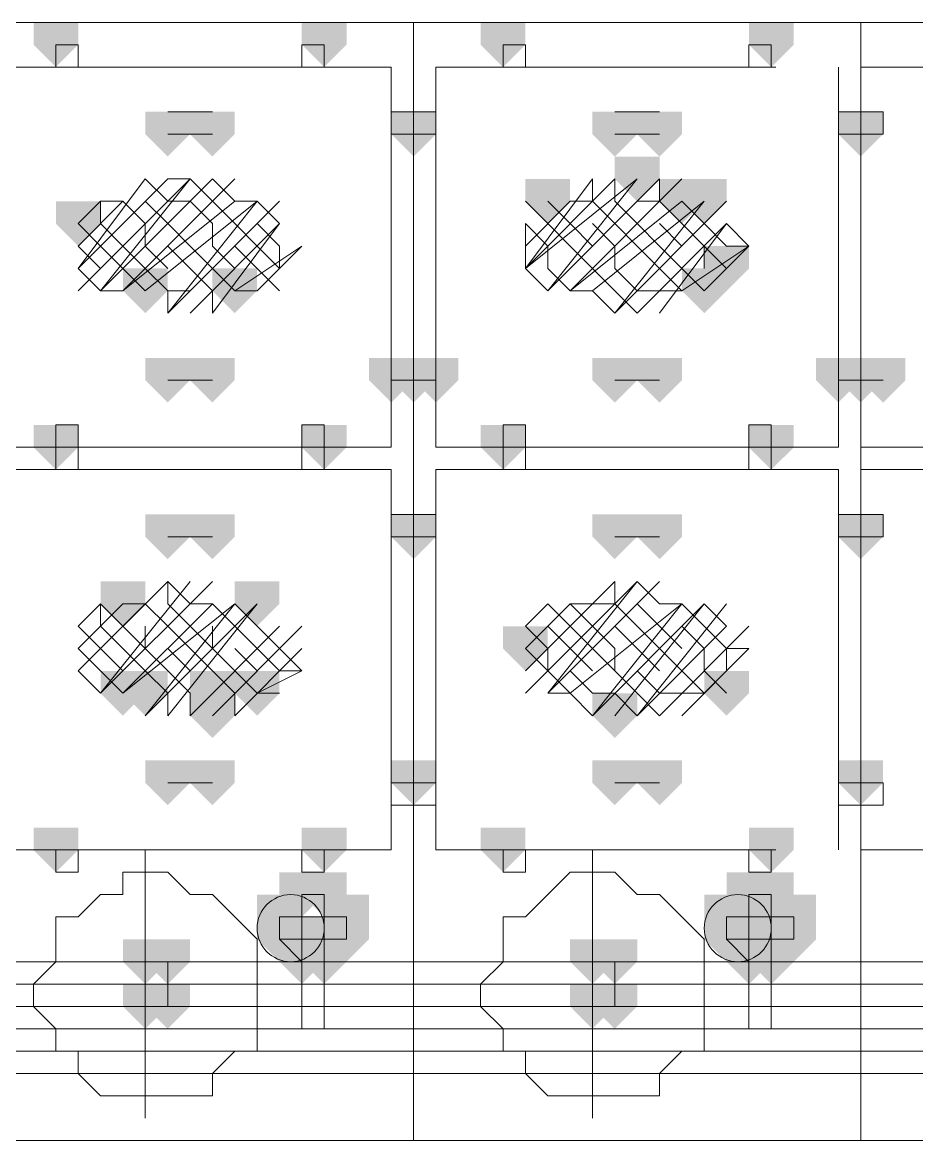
# Model space of a CAD drawing. Header units: millimetres. Extents: x 2315 to 4619, y 1334 to 1897.
# Drawn here: x 3946.064 to 3948.507, y 1516.958 to 1520.012 of the extents above; entities that cross this region are included whole.
import ezdxf

# ---------------------------------------------------------------- set-up
doc = ezdxf.new("R2010")
doc.units = ezdxf.units.MM
doc.linetypes.add('PDF_IMPORT', pattern=[1, 0.8, -0.2])
for name, color, linetype in [('PDF_3中心线层', 1, 'Continuous'), ('PDF_4虚线层', 2, 'Continuous'), ('PDF_5剖面线层', 2, 'Continuous'), ('PDF_剖面线层', 4, 'Continuous'), ('PDF_细实线层', 7, 'Continuous')]:
    doc.layers.add(name, color=color, linetype=linetype)

msp = doc.modelspace()

# ---------------------------------------------------------------- hatches: boundary and pattern name
at = {"layer": 'PDF_3中心线层', "transparency": 33554559}
for points in [[(3946.1555, 1520.0125), (3946.0944, 1520.0125), (3946.0944, 1519.9514), (3946.1555, 1519.8903), (3946.2166, 1519.9514), (3946.2166, 1520.0125)], [(3946.1555, 1520.0125), (3946.0944, 1520.0125), (3946.0944, 1519.9514), (3946.1555, 1519.8903), (3946.2166, 1519.9514), (3946.2166, 1520.0125)], [(3946.8885, 1520.0125), (3946.8274, 1520.0125), (3946.8274, 1519.9514), (3946.8885, 1519.8903), (3946.9496, 1519.9514), (3946.9496, 1520.0125)], [(3946.8885, 1520.0125), (3946.8274, 1520.0125), (3946.8274, 1519.9514), (3946.8885, 1519.8903), (3946.9496, 1519.9514), (3946.9496, 1520.0125)], [(3947.3771, 1520.0125), (3947.316, 1520.0125), (3947.316, 1519.9514), (3947.3771, 1519.8903), (3947.4382, 1519.9514), (3947.4382, 1520.0125)], [(3947.3771, 1520.0125), (3947.316, 1520.0125), (3947.316, 1519.9514), (3947.3771, 1519.8903), (3947.4382, 1519.9514), (3947.4382, 1520.0125)], [(3948.1101, 1520.0125), (3948.049, 1520.0125), (3948.049, 1519.9514), (3948.1101, 1519.8903), (3948.1712, 1519.9514), (3948.1712, 1520.0125)], [(3948.1101, 1520.0125), (3948.049, 1520.0125), (3948.049, 1519.9514), (3948.1101, 1519.8903), (3948.1712, 1519.9514), (3948.1712, 1520.0125)], [(3947.1328, 1519.7682), (3947.0717, 1519.7682), (3947.0717, 1519.7071), (3947.1328, 1519.646), (3947.1939, 1519.7071), (3947.1939, 1519.7682)], [(3947.1328, 1519.7682), (3947.0717, 1519.7682), (3947.0717, 1519.7071), (3947.1328, 1519.646), (3947.1939, 1519.7071), (3947.1939, 1519.7682)], [(3948.3544, 1519.7682), (3948.2933, 1519.7682), (3948.2933, 1519.7071), (3948.3544, 1519.646), (3948.4155, 1519.7071), (3948.4155, 1519.7682)], [(3948.3544, 1519.7682), (3948.2933, 1519.7682), (3948.2933, 1519.7071), (3948.3544, 1519.646), (3948.4155, 1519.7071), (3948.4155, 1519.7682)], [(3947.1328, 1519.0963), (3947.0717, 1519.0963), (3947.0717, 1519.0352), (3947.1328, 1518.9741), (3947.1939, 1519.0352), (3947.1939, 1519.0963)], [(3947.1328, 1519.0963), (3947.0717, 1519.0963), (3947.0717, 1519.0352), (3947.1328, 1518.9741), (3947.1939, 1519.0352), (3947.1939, 1519.0963)], [(3947.1328, 1519.0963), (3947.0717, 1519.0963), (3947.0717, 1519.0352), (3947.1328, 1518.9741), (3947.1939, 1519.0352), (3947.1939, 1519.0963)], [(3947.1328, 1519.0963), (3947.0717, 1519.0963), (3947.0717, 1519.0352), (3947.1328, 1518.9741), (3947.1939, 1519.0352), (3947.1939, 1519.0963)], [(3948.3544, 1519.0963), (3948.2933, 1519.0963), (3948.2933, 1519.0352), (3948.3544, 1518.9741), (3948.4155, 1519.0352), (3948.4155, 1519.0963)], [(3948.3544, 1519.0963), (3948.2933, 1519.0963), (3948.2933, 1519.0352), (3948.3544, 1518.9741), (3948.4155, 1519.0352), (3948.4155, 1519.0963)], [(3948.3544, 1519.0963), (3948.2933, 1519.0963), (3948.2933, 1519.0352), (3948.3544, 1518.9741), (3948.4155, 1519.0352), (3948.4155, 1519.0963)], [(3948.3544, 1519.0963), (3948.2933, 1519.0963), (3948.2933, 1519.0352), (3948.3544, 1518.9741), (3948.4155, 1519.0352), (3948.4155, 1519.0963)], [(3946.1555, 1518.913), (3946.0944, 1518.913), (3946.0944, 1518.8519), (3946.1555, 1518.7909), (3946.2166, 1518.8519), (3946.2166, 1518.913)], [(3946.1555, 1518.913), (3946.0944, 1518.913), (3946.0944, 1518.8519), (3946.1555, 1518.7909), (3946.2166, 1518.8519), (3946.2166, 1518.913)], [(3946.8885, 1518.913), (3946.8274, 1518.913), (3946.8274, 1518.8519), (3946.8885, 1518.7909), (3946.9496, 1518.8519), (3946.9496, 1518.913)], [(3946.8885, 1518.913), (3946.8274, 1518.913), (3946.8274, 1518.8519), (3946.8885, 1518.7909), (3946.9496, 1518.8519), (3946.9496, 1518.913)], [(3947.3771, 1518.913), (3947.316, 1518.913), (3947.316, 1518.8519), (3947.3771, 1518.7909), (3947.4382, 1518.8519), (3947.4382, 1518.913)], [(3947.3771, 1518.913), (3947.316, 1518.913), (3947.316, 1518.8519), (3947.3771, 1518.7909), (3947.4382, 1518.8519), (3947.4382, 1518.913)], [(3948.1101, 1518.913), (3948.049, 1518.913), (3948.049, 1518.8519), (3948.1101, 1518.7909), (3948.1712, 1518.8519), (3948.1712, 1518.913)], [(3948.1101, 1518.913), (3948.049, 1518.913), (3948.049, 1518.8519), (3948.1101, 1518.7909), (3948.1712, 1518.8519), (3948.1712, 1518.913)], [(3947.1328, 1518.6687), (3947.0717, 1518.6687), (3947.0717, 1518.6076), (3947.1328, 1518.5465), (3947.1939, 1518.6076), (3947.1939, 1518.6687)], [(3947.1328, 1518.6687), (3947.0717, 1518.6687), (3947.0717, 1518.6076), (3947.1328, 1518.5465), (3947.1939, 1518.6076), (3947.1939, 1518.6687)], [(3947.1328, 1518.6687), (3947.0717, 1518.6687), (3947.0717, 1518.6076), (3947.1328, 1518.5465), (3947.1939, 1518.6076), (3947.1939, 1518.6687)], [(3947.1328, 1518.6687), (3947.0717, 1518.6687), (3947.0717, 1518.6076), (3947.1328, 1518.5465), (3947.1939, 1518.6076), (3947.1939, 1518.6687)], [(3948.3544, 1518.6687), (3948.2933, 1518.6687), (3948.2933, 1518.6076), (3948.3544, 1518.5465), (3948.4155, 1518.6076), (3948.4155, 1518.6687)], [(3948.3544, 1518.6687), (3948.2933, 1518.6687), (3948.2933, 1518.6076), (3948.3544, 1518.5465), (3948.4155, 1518.6076), (3948.4155, 1518.6687)], [(3948.3544, 1518.6687), (3948.2933, 1518.6687), (3948.2933, 1518.6076), (3948.3544, 1518.5465), (3948.4155, 1518.6076), (3948.4155, 1518.6687)], [(3948.3544, 1518.6687), (3948.2933, 1518.6687), (3948.2933, 1518.6076), (3948.3544, 1518.5465), (3948.4155, 1518.6076), (3948.4155, 1518.6687)], [(3947.1328, 1517.9968), (3947.0717, 1517.9968), (3947.0717, 1517.9357), (3947.1328, 1517.8746), (3947.1939, 1517.9357), (3947.1939, 1517.9968)], [(3947.1328, 1517.9968), (3947.0717, 1517.9968), (3947.0717, 1517.9357), (3947.1328, 1517.8746), (3947.1939, 1517.9357), (3947.1939, 1517.9968)], [(3948.3544, 1517.9968), (3948.2933, 1517.9968), (3948.2933, 1517.9357), (3948.3544, 1517.8746), (3948.4155, 1517.9357), (3948.4155, 1517.9968)], [(3948.3544, 1517.9968), (3948.2933, 1517.9968), (3948.2933, 1517.9357), (3948.3544, 1517.8746), (3948.4155, 1517.9357), (3948.4155, 1517.9968)], [(3946.1555, 1517.8136), (3946.0944, 1517.8136), (3946.0944, 1517.7525), (3946.1555, 1517.6914), (3946.2166, 1517.7525), (3946.2166, 1517.8136)], [(3946.1555, 1517.8136), (3946.0944, 1517.8136), (3946.0944, 1517.7525), (3946.1555, 1517.6914), (3946.2166, 1517.7525), (3946.2166, 1517.8136)], [(3946.8885, 1517.8136), (3946.8274, 1517.8136), (3946.8274, 1517.7525), (3946.8885, 1517.6914), (3946.9496, 1517.7525), (3946.9496, 1517.8136)], [(3946.8885, 1517.8136), (3946.8274, 1517.8136), (3946.8274, 1517.7525), (3946.8885, 1517.6914), (3946.9496, 1517.7525), (3946.9496, 1517.8136)], [(3947.3771, 1517.8136), (3947.316, 1517.8136), (3947.316, 1517.7525), (3947.3771, 1517.6914), (3947.4382, 1517.7525), (3947.4382, 1517.8136)], [(3947.3771, 1517.8136), (3947.316, 1517.8136), (3947.316, 1517.7525), (3947.3771, 1517.6914), (3947.4382, 1517.7525), (3947.4382, 1517.8136)], [(3948.1101, 1517.8136), (3948.049, 1517.8136), (3948.049, 1517.7525), (3948.1101, 1517.6914), (3948.1712, 1517.7525), (3948.1712, 1517.8136)], [(3948.1101, 1517.8136), (3948.049, 1517.8136), (3948.049, 1517.7525), (3948.1101, 1517.6914), (3948.1712, 1517.7525), (3948.1712, 1517.8136)]]:
    msp.add_hatch(color=256, dxfattribs=at).paths.add_polyline_path(points)
at = {"layer": 'PDF_4虚线层', "transparency": 33554559}
for points in [[(3946.8274, 1517.5692), (3946.7663, 1517.5692), (3946.7663, 1517.5082), (3946.8274, 1517.4471), (3946.8885, 1517.5082), (3946.8885, 1517.5692)], [(3948.049, 1517.5692), (3947.9879, 1517.5692), (3947.9879, 1517.5082), (3948.049, 1517.4471), (3948.1101, 1517.5082), (3948.1101, 1517.5692)]]:
    msp.add_hatch(color=256, dxfattribs=at).paths.add_polyline_path(points)
at = {"layer": 'PDF_5剖面线层', "transparency": 33554559}
for points in [[(3947.7436, 1519.646), (3947.6825, 1519.646), (3947.6825, 1519.5849), (3947.7436, 1519.5238), (3947.8047, 1519.5849), (3947.8047, 1519.646)], [(3947.4993, 1519.5849), (3947.4382, 1519.5849), (3947.4382, 1519.5238), (3947.4993, 1519.4628), (3947.5604, 1519.5238), (3947.5604, 1519.5849)], [(3947.8658, 1519.5849), (3947.8047, 1519.5849), (3947.8047, 1519.5238), (3947.8658, 1519.4628), (3947.9268, 1519.5238), (3947.9268, 1519.5849)], [(3947.9268, 1519.5849), (3947.8658, 1519.5849), (3947.8658, 1519.5238), (3947.9268, 1519.4628), (3947.9879, 1519.5238), (3947.9879, 1519.5849)], [(3946.2166, 1519.5238), (3946.1555, 1519.5238), (3946.1555, 1519.4628), (3946.2166, 1519.4017), (3946.2777, 1519.4628), (3946.2777, 1519.5238)], [(3947.9879, 1519.4017), (3947.9268, 1519.4017), (3947.9268, 1519.3406), (3947.9879, 1519.2795), (3948.049, 1519.3406), (3948.049, 1519.4017)], [(3946.3998, 1519.3406), (3946.3387, 1519.3406), (3946.3387, 1519.2795), (3946.3998, 1519.2184), (3946.4609, 1519.2795), (3946.4609, 1519.3406)], [(3946.6441, 1519.3406), (3946.5831, 1519.3406), (3946.5831, 1519.2795), (3946.6441, 1519.2184), (3946.7052, 1519.2795), (3946.7052, 1519.3406)], [(3947.9268, 1519.3406), (3947.8658, 1519.3406), (3947.8658, 1519.2795), (3947.9268, 1519.2184), (3947.9879, 1519.2795), (3947.9879, 1519.3406)], [(3946.3387, 1518.4855), (3946.2777, 1518.4855), (3946.2777, 1518.4244), (3946.3387, 1518.3633), (3946.3998, 1518.4244), (3946.3998, 1518.4855)], [(3946.7052, 1518.4855), (3946.6441, 1518.4855), (3946.6441, 1518.4244), (3946.7052, 1518.3633), (3946.7663, 1518.4244), (3946.7663, 1518.4855)], [(3947.4382, 1518.3633), (3947.3771, 1518.3633), (3947.3771, 1518.3022), (3947.4382, 1518.2411), (3947.4993, 1518.3022), (3947.4993, 1518.3633)], [(3946.3387, 1518.2411), (3946.2777, 1518.2411), (3946.2777, 1518.1801), (3946.3387, 1518.119), (3946.3998, 1518.1801), (3946.3998, 1518.2411)], [(3946.3998, 1518.2411), (3946.3387, 1518.2411), (3946.3387, 1518.1801), (3946.3998, 1518.119), (3946.4609, 1518.1801), (3946.4609, 1518.2411)], [(3946.5831, 1518.2411), (3946.522, 1518.2411), (3946.522, 1518.1801), (3946.5831, 1518.119), (3946.6441, 1518.1801), (3946.6441, 1518.2411)], [(3946.7052, 1518.2411), (3946.6441, 1518.2411), (3946.6441, 1518.1801), (3946.7052, 1518.119), (3946.7663, 1518.1801), (3946.7663, 1518.2411)], [(3947.9879, 1518.2411), (3947.9268, 1518.2411), (3947.9268, 1518.1801), (3947.9879, 1518.119), (3948.049, 1518.1801), (3948.049, 1518.2411)], [(3946.5831, 1518.1801), (3946.522, 1518.1801), (3946.522, 1518.119), (3946.5831, 1518.0579), (3946.6441, 1518.119), (3946.6441, 1518.1801)], [(3947.6825, 1518.1801), (3947.6214, 1518.1801), (3947.6214, 1518.119), (3947.6825, 1518.0579), (3947.7436, 1518.119), (3947.7436, 1518.1801)]]:
    msp.add_hatch(color=256, dxfattribs=at).paths.add_polyline_path(points)
at = {"layer": 'PDF_细实线层', "transparency": 33554559}
for points in [[(3946.1555, 1520.0125), (3946.0944, 1520.0125), (3946.0944, 1519.9514), (3946.1555, 1519.8903), (3946.2166, 1519.9514), (3946.2166, 1520.0125)], [(3946.8885, 1520.0125), (3946.8274, 1520.0125), (3946.8274, 1519.9514), (3946.8885, 1519.8903), (3946.9496, 1519.9514), (3946.9496, 1520.0125)], [(3947.3771, 1520.0125), (3947.316, 1520.0125), (3947.316, 1519.9514), (3947.3771, 1519.8903), (3947.4382, 1519.9514), (3947.4382, 1520.0125)], [(3948.1101, 1520.0125), (3948.049, 1520.0125), (3948.049, 1519.9514), (3948.1101, 1519.8903), (3948.1712, 1519.9514), (3948.1712, 1520.0125)], [(3946.4609, 1519.7682), (3946.3998, 1519.7682), (3946.3998, 1519.7071), (3946.4609, 1519.646), (3946.522, 1519.7071), (3946.522, 1519.7682)], [(3946.5831, 1519.7682), (3946.522, 1519.7682), (3946.522, 1519.7071), (3946.5831, 1519.646), (3946.6441, 1519.7071), (3946.6441, 1519.7682)], [(3947.1328, 1519.7682), (3947.0717, 1519.7682), (3947.0717, 1519.7071), (3947.1328, 1519.646), (3947.1939, 1519.7071), (3947.1939, 1519.7682)], [(3947.6825, 1519.7682), (3947.6214, 1519.7682), (3947.6214, 1519.7071), (3947.6825, 1519.646), (3947.7436, 1519.7071), (3947.7436, 1519.7682)], [(3947.8047, 1519.7682), (3947.7436, 1519.7682), (3947.7436, 1519.7071), (3947.8047, 1519.646), (3947.8658, 1519.7071), (3947.8658, 1519.7682)], [(3948.3544, 1519.7682), (3948.2933, 1519.7682), (3948.2933, 1519.7071), (3948.3544, 1519.646), (3948.4155, 1519.7071), (3948.4155, 1519.7682)], [(3946.4609, 1519.0963), (3946.3998, 1519.0963), (3946.3998, 1519.0352), (3946.4609, 1518.9741), (3946.522, 1519.0352), (3946.522, 1519.0963)], [(3946.5831, 1519.0963), (3946.522, 1519.0963), (3946.522, 1519.0352), (3946.5831, 1518.9741), (3946.6441, 1519.0352), (3946.6441, 1519.0963)], [(3947.0717, 1519.0963), (3947.0106, 1519.0963), (3947.0106, 1519.0352), (3947.0717, 1518.9741), (3947.1328, 1519.0352), (3947.1328, 1519.0963)], [(3947.0717, 1519.0963), (3947.0106, 1519.0963), (3947.0106, 1519.0352), (3947.0717, 1518.9741), (3947.1328, 1519.0352), (3947.1328, 1519.0963)], [(3947.1328, 1519.0963), (3947.0717, 1519.0963), (3947.0717, 1519.0352), (3947.1328, 1518.9741), (3947.1939, 1519.0352), (3947.1939, 1519.0963)], [(3947.1939, 1519.0963), (3947.1328, 1519.0963), (3947.1328, 1519.0352), (3947.1939, 1518.9741), (3947.255, 1519.0352), (3947.255, 1519.0963)], [(3947.1939, 1519.0963), (3947.1328, 1519.0963), (3947.1328, 1519.0352), (3947.1939, 1518.9741), (3947.255, 1519.0352), (3947.255, 1519.0963)], [(3947.6825, 1519.0963), (3947.6214, 1519.0963), (3947.6214, 1519.0352), (3947.6825, 1518.9741), (3947.7436, 1519.0352), (3947.7436, 1519.0963)], [(3947.8047, 1519.0963), (3947.7436, 1519.0963), (3947.7436, 1519.0352), (3947.8047, 1518.9741), (3947.8658, 1519.0352), (3947.8658, 1519.0963)], [(3948.2933, 1519.0963), (3948.2323, 1519.0963), (3948.2323, 1519.0352), (3948.2933, 1518.9741), (3948.3544, 1519.0352), (3948.3544, 1519.0963)], [(3948.2933, 1519.0963), (3948.2323, 1519.0963), (3948.2323, 1519.0352), (3948.2933, 1518.9741), (3948.3544, 1519.0352), (3948.3544, 1519.0963)], [(3948.3544, 1519.0963), (3948.2933, 1519.0963), (3948.2933, 1519.0352), (3948.3544, 1518.9741), (3948.4155, 1519.0352), (3948.4155, 1519.0963)], [(3948.4155, 1519.0963), (3948.3544, 1519.0963), (3948.3544, 1519.0352), (3948.4155, 1518.9741), (3948.4766, 1519.0352), (3948.4766, 1519.0963)], [(3948.4155, 1519.0963), (3948.3544, 1519.0963), (3948.3544, 1519.0352), (3948.4155, 1518.9741), (3948.4766, 1519.0352), (3948.4766, 1519.0963)], [(3946.1555, 1518.913), (3946.0944, 1518.913), (3946.0944, 1518.8519), (3946.1555, 1518.7909), (3946.2166, 1518.8519), (3946.2166, 1518.913)], [(3946.8885, 1518.913), (3946.8274, 1518.913), (3946.8274, 1518.8519), (3946.8885, 1518.7909), (3946.9496, 1518.8519), (3946.9496, 1518.913)], [(3947.3771, 1518.913), (3947.316, 1518.913), (3947.316, 1518.8519), (3947.3771, 1518.7909), (3947.4382, 1518.8519), (3947.4382, 1518.913)], [(3948.1101, 1518.913), (3948.049, 1518.913), (3948.049, 1518.8519), (3948.1101, 1518.7909), (3948.1712, 1518.8519), (3948.1712, 1518.913)], [(3946.4609, 1518.6687), (3946.3998, 1518.6687), (3946.3998, 1518.6076), (3946.4609, 1518.5465), (3946.522, 1518.6076), (3946.522, 1518.6687)], [(3946.5831, 1518.6687), (3946.522, 1518.6687), (3946.522, 1518.6076), (3946.5831, 1518.5465), (3946.6441, 1518.6076), (3946.6441, 1518.6687)], [(3947.1328, 1518.6687), (3947.0717, 1518.6687), (3947.0717, 1518.6076), (3947.1328, 1518.5465), (3947.1939, 1518.6076), (3947.1939, 1518.6687)], [(3947.6825, 1518.6687), (3947.6214, 1518.6687), (3947.6214, 1518.6076), (3947.6825, 1518.5465), (3947.7436, 1518.6076), (3947.7436, 1518.6687)], [(3947.8047, 1518.6687), (3947.7436, 1518.6687), (3947.7436, 1518.6076), (3947.8047, 1518.5465), (3947.8658, 1518.6076), (3947.8658, 1518.6687)], [(3948.3544, 1518.6687), (3948.2933, 1518.6687), (3948.2933, 1518.6076), (3948.3544, 1518.5465), (3948.4155, 1518.6076), (3948.4155, 1518.6687)], [(3946.4609, 1517.9968), (3946.3998, 1517.9968), (3946.3998, 1517.9357), (3946.4609, 1517.8746), (3946.522, 1517.9357), (3946.522, 1517.9968)], [(3946.5831, 1517.9968), (3946.522, 1517.9968), (3946.522, 1517.9357), (3946.5831, 1517.8746), (3946.6441, 1517.9357), (3946.6441, 1517.9968)], [(3947.1328, 1517.9968), (3947.0717, 1517.9968), (3947.0717, 1517.9357), (3947.1328, 1517.8746), (3947.1939, 1517.9357), (3947.1939, 1517.9968)], [(3947.6825, 1517.9968), (3947.6214, 1517.9968), (3947.6214, 1517.9357), (3947.6825, 1517.8746), (3947.7436, 1517.9357), (3947.7436, 1517.9968)], [(3947.8047, 1517.9968), (3947.7436, 1517.9968), (3947.7436, 1517.9357), (3947.8047, 1517.8746), (3947.8658, 1517.9357), (3947.8658, 1517.9968)], [(3948.3544, 1517.9968), (3948.2933, 1517.9968), (3948.2933, 1517.9357), (3948.3544, 1517.8746), (3948.4155, 1517.9357), (3948.4155, 1517.9968)], [(3946.1555, 1517.8136), (3946.0944, 1517.8136), (3946.0944, 1517.7525), (3946.1555, 1517.6914), (3946.2166, 1517.7525), (3946.2166, 1517.8136)], [(3946.8885, 1517.8136), (3946.8274, 1517.8136), (3946.8274, 1517.7525), (3946.8885, 1517.6914), (3946.9496, 1517.7525), (3946.9496, 1517.8136)], [(3947.3771, 1517.8136), (3947.316, 1517.8136), (3947.316, 1517.7525), (3947.3771, 1517.6914), (3947.4382, 1517.7525), (3947.4382, 1517.8136)], [(3948.1101, 1517.8136), (3948.049, 1517.8136), (3948.049, 1517.7525), (3948.1101, 1517.6914), (3948.1712, 1517.7525), (3948.1712, 1517.8136)], [(3946.8274, 1517.6914), (3946.7663, 1517.6914), (3946.7663, 1517.6303), (3946.8274, 1517.5692), (3946.8885, 1517.6303), (3946.8885, 1517.6914)], [(3946.8274, 1517.6914), (3946.7663, 1517.6914), (3946.7663, 1517.6303), (3946.8274, 1517.5692), (3946.8885, 1517.6303), (3946.8885, 1517.6914)], [(3946.8274, 1517.6914), (3946.7663, 1517.6914), (3946.7663, 1517.6303), (3946.8274, 1517.5692), (3946.8885, 1517.6303), (3946.8885, 1517.6914)], [(3946.8274, 1517.6914), (3946.7663, 1517.6914), (3946.7663, 1517.6303), (3946.8274, 1517.5692), (3946.8885, 1517.6303), (3946.8885, 1517.6914)], [(3946.8885, 1517.6914), (3946.8274, 1517.6914), (3946.8274, 1517.6303), (3946.8885, 1517.5692), (3946.9496, 1517.6303), (3946.9496, 1517.6914)], [(3948.049, 1517.6914), (3947.9879, 1517.6914), (3947.9879, 1517.6303), (3948.049, 1517.5692), (3948.1101, 1517.6303), (3948.1101, 1517.6914)], [(3948.049, 1517.6914), (3947.9879, 1517.6914), (3947.9879, 1517.6303), (3948.049, 1517.5692), (3948.1101, 1517.6303), (3948.1101, 1517.6914)], [(3948.049, 1517.6914), (3947.9879, 1517.6914), (3947.9879, 1517.6303), (3948.049, 1517.5692), (3948.1101, 1517.6303), (3948.1101, 1517.6914)], [(3948.049, 1517.6914), (3947.9879, 1517.6914), (3947.9879, 1517.6303), (3948.049, 1517.5692), (3948.1101, 1517.6303), (3948.1101, 1517.6914)], [(3948.1101, 1517.6914), (3948.049, 1517.6914), (3948.049, 1517.6303), (3948.1101, 1517.5692), (3948.1712, 1517.6303), (3948.1712, 1517.6914)], [(3946.7663, 1517.6303), (3946.7052, 1517.6303), (3946.7052, 1517.5692), (3946.7663, 1517.5082), (3946.8274, 1517.5692), (3946.8274, 1517.6303)], [(3946.7663, 1517.6303), (3946.7052, 1517.6303), (3946.7052, 1517.5692), (3946.7663, 1517.5082), (3946.8274, 1517.5692), (3946.8274, 1517.6303)], [(3946.7663, 1517.6303), (3946.7052, 1517.6303), (3946.7052, 1517.5692), (3946.7663, 1517.5082), (3946.8274, 1517.5692), (3946.8274, 1517.6303)], [(3946.7663, 1517.6303), (3946.7052, 1517.6303), (3946.7052, 1517.5692), (3946.7663, 1517.5082), (3946.8274, 1517.5692), (3946.8274, 1517.6303)], [(3946.7663, 1517.6303), (3946.7052, 1517.6303), (3946.7052, 1517.5692), (3946.7663, 1517.5082), (3946.8274, 1517.5692), (3946.8274, 1517.6303)], [(3946.7663, 1517.6303), (3946.7052, 1517.6303), (3946.7052, 1517.5692), (3946.7663, 1517.5082), (3946.8274, 1517.5692), (3946.8274, 1517.6303)], [(3946.7663, 1517.6303), (3946.7052, 1517.6303), (3946.7052, 1517.5692), (3946.7663, 1517.5082), (3946.8274, 1517.5692), (3946.8274, 1517.6303)], [(3946.9496, 1517.6303), (3946.8885, 1517.6303), (3946.8885, 1517.5692), (3946.9496, 1517.5082), (3947.0106, 1517.5692), (3947.0106, 1517.6303)], [(3946.9496, 1517.6303), (3946.8885, 1517.6303), (3946.8885, 1517.5692), (3946.9496, 1517.5082), (3947.0106, 1517.5692), (3947.0106, 1517.6303)], [(3946.9496, 1517.6303), (3946.8885, 1517.6303), (3946.8885, 1517.5692), (3946.9496, 1517.5082), (3947.0106, 1517.5692), (3947.0106, 1517.6303)], [(3946.9496, 1517.6303), (3946.8885, 1517.6303), (3946.8885, 1517.5692), (3946.9496, 1517.5082), (3947.0106, 1517.5692), (3947.0106, 1517.6303)], [(3946.9496, 1517.6303), (3946.8885, 1517.6303), (3946.8885, 1517.5692), (3946.9496, 1517.5082), (3947.0106, 1517.5692), (3947.0106, 1517.6303)], [(3946.9496, 1517.6303), (3946.8885, 1517.6303), (3946.8885, 1517.5692), (3946.9496, 1517.5082), (3947.0106, 1517.5692), (3947.0106, 1517.6303)], [(3946.9496, 1517.6303), (3946.8885, 1517.6303), (3946.8885, 1517.5692), (3946.9496, 1517.5082), (3947.0106, 1517.5692), (3947.0106, 1517.6303)], [(3947.9879, 1517.6303), (3947.9268, 1517.6303), (3947.9268, 1517.5692), (3947.9879, 1517.5082), (3948.049, 1517.5692), (3948.049, 1517.6303)], [(3947.9879, 1517.6303), (3947.9268, 1517.6303), (3947.9268, 1517.5692), (3947.9879, 1517.5082), (3948.049, 1517.5692), (3948.049, 1517.6303)], [(3947.9879, 1517.6303), (3947.9268, 1517.6303), (3947.9268, 1517.5692), (3947.9879, 1517.5082), (3948.049, 1517.5692), (3948.049, 1517.6303)], [(3947.9879, 1517.6303), (3947.9268, 1517.6303), (3947.9268, 1517.5692), (3947.9879, 1517.5082), (3948.049, 1517.5692), (3948.049, 1517.6303)], [(3947.9879, 1517.6303), (3947.9268, 1517.6303), (3947.9268, 1517.5692), (3947.9879, 1517.5082), (3948.049, 1517.5692), (3948.049, 1517.6303)], [(3947.9879, 1517.6303), (3947.9268, 1517.6303), (3947.9268, 1517.5692), (3947.9879, 1517.5082), (3948.049, 1517.5692), (3948.049, 1517.6303)], [(3947.9879, 1517.6303), (3947.9268, 1517.6303), (3947.9268, 1517.5692), (3947.9879, 1517.5082), (3948.049, 1517.5692), (3948.049, 1517.6303)], [(3948.1101, 1517.6303), (3948.049, 1517.6303), (3948.049, 1517.5692), (3948.1101, 1517.5082), (3948.1712, 1517.5692), (3948.1712, 1517.6303)], [(3948.1712, 1517.6303), (3948.1101, 1517.6303), (3948.1101, 1517.5692), (3948.1712, 1517.5082), (3948.2323, 1517.5692), (3948.2323, 1517.6303)], [(3948.1712, 1517.6303), (3948.1101, 1517.6303), (3948.1101, 1517.5692), (3948.1712, 1517.5082), (3948.2323, 1517.5692), (3948.2323, 1517.6303)], [(3948.1712, 1517.6303), (3948.1101, 1517.6303), (3948.1101, 1517.5692), (3948.1712, 1517.5082), (3948.2323, 1517.5692), (3948.2323, 1517.6303)], [(3948.1712, 1517.6303), (3948.1101, 1517.6303), (3948.1101, 1517.5692), (3948.1712, 1517.5082), (3948.2323, 1517.5692), (3948.2323, 1517.6303)], [(3946.7663, 1517.5692), (3946.7052, 1517.5692), (3946.7052, 1517.5082), (3946.7663, 1517.4471), (3946.8274, 1517.5082), (3946.8274, 1517.5692)], [(3946.7663, 1517.5692), (3946.7052, 1517.5692), (3946.7052, 1517.5082), (3946.7663, 1517.4471), (3946.8274, 1517.5082), (3946.8274, 1517.5692)], [(3946.7663, 1517.5692), (3946.7052, 1517.5692), (3946.7052, 1517.5082), (3946.7663, 1517.4471), (3946.8274, 1517.5082), (3946.8274, 1517.5692)], [(3946.7663, 1517.5692), (3946.7052, 1517.5692), (3946.7052, 1517.5082), (3946.7663, 1517.4471), (3946.8274, 1517.5082), (3946.8274, 1517.5692)], [(3946.7663, 1517.5692), (3946.7052, 1517.5692), (3946.7052, 1517.5082), (3946.7663, 1517.4471), (3946.8274, 1517.5082), (3946.8274, 1517.5692)], [(3946.7663, 1517.5692), (3946.7052, 1517.5692), (3946.7052, 1517.5082), (3946.7663, 1517.4471), (3946.8274, 1517.5082), (3946.8274, 1517.5692)], [(3946.7663, 1517.5692), (3946.7052, 1517.5692), (3946.7052, 1517.5082), (3946.7663, 1517.4471), (3946.8274, 1517.5082), (3946.8274, 1517.5692)], [(3946.8274, 1517.5692), (3946.7663, 1517.5692), (3946.7663, 1517.5082), (3946.8274, 1517.4471), (3946.8885, 1517.5082), (3946.8885, 1517.5692)], [(3946.8274, 1517.5692), (3946.7663, 1517.5692), (3946.7663, 1517.5082), (3946.8274, 1517.4471), (3946.8885, 1517.5082), (3946.8885, 1517.5692)], [(3946.8274, 1517.5692), (3946.7663, 1517.5692), (3946.7663, 1517.5082), (3946.8274, 1517.4471), (3946.8885, 1517.5082), (3946.8885, 1517.5692)], [(3946.8274, 1517.5692), (3946.7663, 1517.5692), (3946.7663, 1517.5082), (3946.8274, 1517.4471), (3946.8885, 1517.5082), (3946.8885, 1517.5692)], [(3946.8274, 1517.5692), (3946.7663, 1517.5692), (3946.7663, 1517.5082), (3946.8274, 1517.4471), (3946.8885, 1517.5082), (3946.8885, 1517.5692)], [(3946.8274, 1517.5692), (3946.7663, 1517.5692), (3946.7663, 1517.5082), (3946.8274, 1517.4471), (3946.8885, 1517.5082), (3946.8885, 1517.5692)], [(3946.8885, 1517.5692), (3946.8274, 1517.5692), (3946.8274, 1517.5082), (3946.8885, 1517.4471), (3946.9496, 1517.5082), (3946.9496, 1517.5692)], [(3946.8885, 1517.5692), (3946.8274, 1517.5692), (3946.8274, 1517.5082), (3946.8885, 1517.4471), (3946.9496, 1517.5082), (3946.9496, 1517.5692)], [(3946.9496, 1517.5692), (3946.8885, 1517.5692), (3946.8885, 1517.5082), (3946.9496, 1517.4471), (3947.0106, 1517.5082), (3947.0106, 1517.5692)], [(3946.9496, 1517.5692), (3946.8885, 1517.5692), (3946.8885, 1517.5082), (3946.9496, 1517.4471), (3947.0106, 1517.5082), (3947.0106, 1517.5692)], [(3946.9496, 1517.5692), (3946.8885, 1517.5692), (3946.8885, 1517.5082), (3946.9496, 1517.4471), (3947.0106, 1517.5082), (3947.0106, 1517.5692)], [(3946.9496, 1517.5692), (3946.8885, 1517.5692), (3946.8885, 1517.5082), (3946.9496, 1517.4471), (3947.0106, 1517.5082), (3947.0106, 1517.5692)], [(3946.9496, 1517.5692), (3946.8885, 1517.5692), (3946.8885, 1517.5082), (3946.9496, 1517.4471), (3947.0106, 1517.5082), (3947.0106, 1517.5692)], [(3946.9496, 1517.5692), (3946.8885, 1517.5692), (3946.8885, 1517.5082), (3946.9496, 1517.4471), (3947.0106, 1517.5082), (3947.0106, 1517.5692)], [(3946.9496, 1517.5692), (3946.8885, 1517.5692), (3946.8885, 1517.5082), (3946.9496, 1517.4471), (3947.0106, 1517.5082), (3947.0106, 1517.5692)], [(3947.9879, 1517.5692), (3947.9268, 1517.5692), (3947.9268, 1517.5082), (3947.9879, 1517.4471), (3948.049, 1517.5082), (3948.049, 1517.5692)], [(3947.9879, 1517.5692), (3947.9268, 1517.5692), (3947.9268, 1517.5082), (3947.9879, 1517.4471), (3948.049, 1517.5082), (3948.049, 1517.5692)], [(3947.9879, 1517.5692), (3947.9268, 1517.5692), (3947.9268, 1517.5082), (3947.9879, 1517.4471), (3948.049, 1517.5082), (3948.049, 1517.5692)], [(3947.9879, 1517.5692), (3947.9268, 1517.5692), (3947.9268, 1517.5082), (3947.9879, 1517.4471), (3948.049, 1517.5082), (3948.049, 1517.5692)], [(3947.9879, 1517.5692), (3947.9268, 1517.5692), (3947.9268, 1517.5082), (3947.9879, 1517.4471), (3948.049, 1517.5082), (3948.049, 1517.5692)], [(3947.9879, 1517.5692), (3947.9268, 1517.5692), (3947.9268, 1517.5082), (3947.9879, 1517.4471), (3948.049, 1517.5082), (3948.049, 1517.5692)], [(3947.9879, 1517.5692), (3947.9268, 1517.5692), (3947.9268, 1517.5082), (3947.9879, 1517.4471), (3948.049, 1517.5082), (3948.049, 1517.5692)], [(3948.049, 1517.5692), (3947.9879, 1517.5692), (3947.9879, 1517.5082), (3948.049, 1517.4471), (3948.1101, 1517.5082), (3948.1101, 1517.5692)], [(3948.049, 1517.5692), (3947.9879, 1517.5692), (3947.9879, 1517.5082), (3948.049, 1517.4471), (3948.1101, 1517.5082), (3948.1101, 1517.5692)], [(3948.049, 1517.5692), (3947.9879, 1517.5692), (3947.9879, 1517.5082), (3948.049, 1517.4471), (3948.1101, 1517.5082), (3948.1101, 1517.5692)], [(3948.049, 1517.5692), (3947.9879, 1517.5692), (3947.9879, 1517.5082), (3948.049, 1517.4471), (3948.1101, 1517.5082), (3948.1101, 1517.5692)], [(3948.049, 1517.5692), (3947.9879, 1517.5692), (3947.9879, 1517.5082), (3948.049, 1517.4471), (3948.1101, 1517.5082), (3948.1101, 1517.5692)], [(3948.049, 1517.5692), (3947.9879, 1517.5692), (3947.9879, 1517.5082), (3948.049, 1517.4471), (3948.1101, 1517.5082), (3948.1101, 1517.5692)], [(3948.1101, 1517.5692), (3948.049, 1517.5692), (3948.049, 1517.5082), (3948.1101, 1517.4471), (3948.1712, 1517.5082), (3948.1712, 1517.5692)], [(3948.1101, 1517.5692), (3948.049, 1517.5692), (3948.049, 1517.5082), (3948.1101, 1517.4471), (3948.1712, 1517.5082), (3948.1712, 1517.5692)], [(3948.1101, 1517.5692), (3948.049, 1517.5692), (3948.049, 1517.5082), (3948.1101, 1517.4471), (3948.1712, 1517.5082), (3948.1712, 1517.5692)], [(3948.1712, 1517.5692), (3948.1101, 1517.5692), (3948.1101, 1517.5082), (3948.1712, 1517.4471), (3948.2323, 1517.5082), (3948.2323, 1517.5692)], [(3948.1712, 1517.5692), (3948.1101, 1517.5692), (3948.1101, 1517.5082), (3948.1712, 1517.4471), (3948.2323, 1517.5082), (3948.2323, 1517.5692)], [(3948.1712, 1517.5692), (3948.1101, 1517.5692), (3948.1101, 1517.5082), (3948.1712, 1517.4471), (3948.2323, 1517.5082), (3948.2323, 1517.5692)], [(3948.1712, 1517.5692), (3948.1101, 1517.5692), (3948.1101, 1517.5082), (3948.1712, 1517.4471), (3948.2323, 1517.5082), (3948.2323, 1517.5692)], [(3946.3998, 1517.5082), (3946.3387, 1517.5082), (3946.3387, 1517.4471), (3946.3998, 1517.386), (3946.4609, 1517.4471), (3946.4609, 1517.5082)], [(3946.4609, 1517.5082), (3946.3998, 1517.5082), (3946.3998, 1517.4471), (3946.4609, 1517.386), (3946.522, 1517.4471), (3946.522, 1517.5082)], [(3946.8274, 1517.5082), (3946.7663, 1517.5082), (3946.7663, 1517.4471), (3946.8274, 1517.386), (3946.8885, 1517.4471), (3946.8885, 1517.5082)], [(3946.8274, 1517.5082), (3946.7663, 1517.5082), (3946.7663, 1517.4471), (3946.8274, 1517.386), (3946.8885, 1517.4471), (3946.8885, 1517.5082)], [(3946.8274, 1517.5082), (3946.7663, 1517.5082), (3946.7663, 1517.4471), (3946.8274, 1517.386), (3946.8885, 1517.4471), (3946.8885, 1517.5082)], [(3946.8274, 1517.5082), (3946.7663, 1517.5082), (3946.7663, 1517.4471), (3946.8274, 1517.386), (3946.8885, 1517.4471), (3946.8885, 1517.5082)], [(3946.8274, 1517.5082), (3946.7663, 1517.5082), (3946.7663, 1517.4471), (3946.8274, 1517.386), (3946.8885, 1517.4471), (3946.8885, 1517.5082)], [(3946.8885, 1517.5082), (3946.8274, 1517.5082), (3946.8274, 1517.4471), (3946.8885, 1517.386), (3946.9496, 1517.4471), (3946.9496, 1517.5082)], [(3946.8885, 1517.5082), (3946.8274, 1517.5082), (3946.8274, 1517.4471), (3946.8885, 1517.386), (3946.9496, 1517.4471), (3946.9496, 1517.5082)], [(3947.6214, 1517.5082), (3947.5604, 1517.5082), (3947.5604, 1517.4471), (3947.6214, 1517.386), (3947.6825, 1517.4471), (3947.6825, 1517.5082)], [(3947.6825, 1517.5082), (3947.6214, 1517.5082), (3947.6214, 1517.4471), (3947.6825, 1517.386), (3947.7436, 1517.4471), (3947.7436, 1517.5082)], [(3948.049, 1517.5082), (3947.9879, 1517.5082), (3947.9879, 1517.4471), (3948.049, 1517.386), (3948.1101, 1517.4471), (3948.1101, 1517.5082)], [(3948.049, 1517.5082), (3947.9879, 1517.5082), (3947.9879, 1517.4471), (3948.049, 1517.386), (3948.1101, 1517.4471), (3948.1101, 1517.5082)], [(3948.049, 1517.5082), (3947.9879, 1517.5082), (3947.9879, 1517.4471), (3948.049, 1517.386), (3948.1101, 1517.4471), (3948.1101, 1517.5082)], [(3948.049, 1517.5082), (3947.9879, 1517.5082), (3947.9879, 1517.4471), (3948.049, 1517.386), (3948.1101, 1517.4471), (3948.1101, 1517.5082)], [(3948.049, 1517.5082), (3947.9879, 1517.5082), (3947.9879, 1517.4471), (3948.049, 1517.386), (3948.1101, 1517.4471), (3948.1101, 1517.5082)], [(3948.1101, 1517.5082), (3948.049, 1517.5082), (3948.049, 1517.4471), (3948.1101, 1517.386), (3948.1712, 1517.4471), (3948.1712, 1517.5082)], [(3948.1101, 1517.5082), (3948.049, 1517.5082), (3948.049, 1517.4471), (3948.1101, 1517.386), (3948.1712, 1517.4471), (3948.1712, 1517.5082)], [(3946.3998, 1517.386), (3946.3387, 1517.386), (3946.3387, 1517.3249), (3946.3998, 1517.2638), (3946.4609, 1517.3249), (3946.4609, 1517.386)], [(3946.4609, 1517.386), (3946.3998, 1517.386), (3946.3998, 1517.3249), (3946.4609, 1517.2638), (3946.522, 1517.3249), (3946.522, 1517.386)], [(3947.6214, 1517.386), (3947.5604, 1517.386), (3947.5604, 1517.3249), (3947.6214, 1517.2638), (3947.6825, 1517.3249), (3947.6825, 1517.386)], [(3947.6825, 1517.386), (3947.6214, 1517.386), (3947.6214, 1517.3249), (3947.6825, 1517.2638), (3947.7436, 1517.3249), (3947.7436, 1517.386)]]:
    msp.add_hatch(color=256, dxfattribs=at).paths.add_polyline_path(points)

# ---------------------------------------------------------------- linework, layer by layer
at = {"layer": 'PDF_3中心线层', "lineweight": 18}
for points in [[(3946.1555, 1519.9514), (3946.1555, 1519.8903)], [(3946.8885, 1519.9514), (3946.8885, 1519.8903)], [(3947.3771, 1519.9514), (3947.3771, 1519.8903)], [(3948.1101, 1519.9514), (3948.1101, 1519.8903)], [(3947.1328, 1519.7682), (3947.1328, 1519.7071)], [(3948.3544, 1519.7682), (3948.3544, 1519.7071)], [(3946.1555, 1518.7909), (3946.1555, 1518.8519)], [(3946.8885, 1518.7909), (3946.8885, 1518.8519)], [(3947.3771, 1518.7909), (3947.3771, 1518.8519)], [(3948.1101, 1518.7909), (3948.1101, 1518.8519)], [(3947.1328, 1517.9357), (3947.1328, 1517.8746)], [(3948.3544, 1517.9357), (3948.3544, 1517.8746)], [(3946.1555, 1517.6914), (3946.1555, 1517.7525)], [(3946.8885, 1517.6914), (3946.8885, 1517.7525)], [(3947.3771, 1517.6914), (3947.3771, 1517.7525)], [(3948.1101, 1517.6914), (3948.1101, 1517.7525)], [(3946.8274, 1517.6303), (3946.8274, 1517.5692), (3946.7663, 1517.5692), (3946.7663, 1517.5082), (3946.8274, 1517.4471), (3946.8885, 1517.4471), (3946.8885, 1517.5082), (3946.9496, 1517.5082), (3946.9496, 1517.5692), (3946.8885, 1517.5692), (3946.8885, 1517.6303)], [(3948.049, 1517.6303), (3948.049, 1517.5692), (3947.9879, 1517.5692), (3947.9879, 1517.5082), (3948.049, 1517.4471), (3948.1101, 1517.4471), (3948.1101, 1517.5082), (3948.1712, 1517.5082), (3948.1712, 1517.5692), (3948.1101, 1517.5692), (3948.1101, 1517.6303)], [(3946.3998, 1517.4471), (3946.4609, 1517.4471), (3946.4609, 1517.3249), (3946.3998, 1517.3249)], [(3947.6214, 1517.4471), (3947.6825, 1517.4471), (3947.6825, 1517.3249), (3947.6214, 1517.3249)]]:
    msp.add_lwpolyline(points, close=True, dxfattribs=at)
for points in [[(3946.3998, 1517.7525), (3946.3998, 1517.0195)], [(3947.6214, 1517.7525), (3947.6214, 1517.0195)], [(3946.8274, 1517.6303), (3946.8274, 1517.2638)], [(3948.049, 1517.6303), (3948.049, 1517.2638)], [(3946.9496, 1517.5082), (3946.7663, 1517.5082)], [(3946.8885, 1517.5082), (3946.8274, 1517.5082)], [(3948.1712, 1517.5082), (3947.9879, 1517.5082)], [(3948.1101, 1517.5082), (3948.049, 1517.5082)], [(3942.9182, 1517.2028), (3950.9809, 1517.2028), (3951.042, 1517.2028), (3951.042, 1517.2638), (3951.1031, 1517.2638), (3951.1031, 1517.3249), (3951.1031, 1517.386)], [(3946.0944, 1517.386), (3946.7663, 1517.386)], [(3947.316, 1517.386), (3947.9879, 1517.386)]]:
    msp.add_lwpolyline(points, dxfattribs=at)
at = {"layer": 'PDF_4虚线层', "lineweight": 18}
for points in [[(3947.1328, 1520.0125), (3947.1328, 1516.9584)], [(3948.3544, 1520.0125), (3948.3544, 1516.9584)], [(3942.1852, 1517.386), (3950.8587, 1517.386)], [(3942.1852, 1517.3249), (3950.8587, 1517.3249)]]:
    msp.add_lwpolyline(points, dxfattribs=at)
for points in [[(3946.3998, 1517.6914), (3946.3387, 1517.6914), (3946.3387, 1517.6303), (3946.2777, 1517.6303), (3946.2166, 1517.5692), (3946.1555, 1517.5692), (3946.1555, 1517.5082), (3946.1555, 1517.4471), (3946.0944, 1517.386), (3946.0944, 1517.3249), (3946.1555, 1517.2638), (3946.1555, 1517.2028), (3946.2166, 1517.2028), (3946.2166, 1517.1417), (3946.2777, 1517.0806), (3946.3387, 1517.0806), (3946.3998, 1517.0806), (3946.4609, 1517.0806), (3946.522, 1517.0806), (3946.5831, 1517.0806), (3946.5831, 1517.1417), (3946.6441, 1517.2028), (3946.7052, 1517.2028), (3946.7052, 1517.2638), (3946.7052, 1517.3249), (3946.7052, 1517.386), (3946.7052, 1517.4471), (3946.7052, 1517.5082), (3946.6441, 1517.5692), (3946.5831, 1517.6303), (3946.522, 1517.6303), (3946.4609, 1517.6914)], [(3947.6214, 1517.6914), (3947.5604, 1517.6914), (3947.4993, 1517.6303), (3947.4382, 1517.5692), (3947.3771, 1517.5692), (3947.3771, 1517.5082), (3947.3771, 1517.4471), (3947.316, 1517.386), (3947.316, 1517.3249), (3947.3771, 1517.2638), (3947.3771, 1517.2028), (3947.4382, 1517.2028), (3947.4382, 1517.1417), (3947.4993, 1517.0806), (3947.5604, 1517.0806), (3947.6214, 1517.0806), (3947.6825, 1517.0806), (3947.7436, 1517.0806), (3947.8047, 1517.0806), (3947.8047, 1517.1417), (3947.8658, 1517.2028), (3947.9268, 1517.2028), (3947.9268, 1517.2638), (3947.9268, 1517.3249), (3947.9268, 1517.386), (3947.9268, 1517.4471), (3947.9268, 1517.5082), (3947.8658, 1517.5692), (3947.8047, 1517.6303), (3947.7436, 1517.6303), (3947.6825, 1517.6914)]]:
    msp.add_lwpolyline(points, close=True, dxfattribs=at)
at = {"layer": 'PDF_5剖面线层', "lineweight": 13}
for points in [[(3946.6441, 1519.3406), (3946.5831, 1519.4017), (3946.5831, 1519.4628), (3946.522, 1519.5238), (3946.4609, 1519.5238), (3946.3998, 1519.5849), (3946.2166, 1519.3406), (3946.4609, 1519.5849), (3946.522, 1519.5849), (3946.5831, 1519.5238), (3946.6441, 1519.4628), (3946.7052, 1519.4017)], [(3946.2166, 1519.2795), (3946.522, 1519.5849), (3946.2777, 1519.2795), (3946.5831, 1519.5849), (3946.6441, 1519.5238), (3946.3387, 1519.2795), (3946.6441, 1519.5849)], [(3947.8047, 1519.5238), (3947.8047, 1519.5849), (3947.4993, 1519.2795), (3947.7436, 1519.5849), (3947.4382, 1519.3406), (3947.4382, 1519.4017), (3947.5604, 1519.5238), (3947.6214, 1519.5238), (3947.6825, 1519.4628), (3947.7436, 1519.4017), (3947.8047, 1519.3406)], [(3947.6214, 1519.5238), (3947.6214, 1519.5849), (3947.4382, 1519.3406), (3947.6825, 1519.5849), (3947.6825, 1519.5238), (3947.7436, 1519.4628), (3947.8047, 1519.4017), (3947.8658, 1519.3406), (3947.9268, 1519.2795), (3948.049, 1519.4017), (3947.8658, 1519.2795), (3947.8047, 1519.2795), (3947.7436, 1519.2795), (3947.6825, 1519.3406), (3947.6825, 1519.4017), (3947.6214, 1519.4628)], [(3947.8658, 1519.5849), (3947.5604, 1519.2795), (3947.8658, 1519.5238), (3947.9268, 1519.4628), (3947.9879, 1519.4017), (3948.049, 1519.4017), (3947.9879, 1519.4628)], [(3946.7663, 1519.5238), (3946.4609, 1519.2184), (3946.7052, 1519.5238), (3946.3998, 1519.2795), (3946.3387, 1519.3406), (3946.2777, 1519.4017), (3946.2166, 1519.4628), (3946.2777, 1519.5238), (3946.2777, 1519.4628), (3946.3387, 1519.4017)], [(3946.2777, 1519.3406), (3946.2166, 1519.4017), (3946.3387, 1519.5238), (3946.2777, 1519.5238)], [(3946.4609, 1519.3406), (3946.3998, 1519.4017), (3946.3998, 1519.4628), (3946.3387, 1519.5238)], [(3946.3998, 1519.5238), (3946.4609, 1519.4628), (3946.522, 1519.4017), (3946.5831, 1519.3406), (3946.6441, 1519.2795), (3946.8274, 1519.4017), (3946.7052, 1519.2795), (3946.6441, 1519.2795)], [(3946.6441, 1519.5238), (3946.7052, 1519.5238), (3946.7663, 1519.4628)], [(3947.4382, 1519.4017), (3947.4382, 1519.4628), (3947.4993, 1519.4017), (3947.4993, 1519.3406), (3947.5604, 1519.2795), (3947.6214, 1519.2795), (3947.9268, 1519.5238), (3947.6825, 1519.2184), (3947.9879, 1519.5238)], [(3947.4382, 1519.5238), (3947.4993, 1519.4628), (3947.5604, 1519.4017), (3947.6214, 1519.3406), (3947.6825, 1519.2795), (3947.7436, 1519.2184), (3947.9879, 1519.4628), (3947.8047, 1519.2184)], [(3947.6214, 1519.4017), (3947.5604, 1519.4628), (3947.4993, 1519.5238)], [(3947.9268, 1519.3406), (3947.9268, 1519.4017), (3947.8658, 1519.4628), (3947.8047, 1519.5238), (3947.7436, 1519.5238)], [(3946.4609, 1519.2184), (3946.4609, 1519.2795), (3946.3998, 1519.3406), (3946.3387, 1519.4017), (3946.2777, 1519.4628)], [(3946.522, 1519.2184), (3946.7663, 1519.4628), (3946.5831, 1519.2184), (3946.5831, 1519.2795), (3946.522, 1519.3406), (3946.4609, 1519.4017)], [(3946.522, 1519.4017), (3946.4609, 1519.4628)], [(3946.7052, 1519.4628), (3946.7663, 1519.4017), (3946.7663, 1519.3406), (3946.7052, 1519.4017), (3946.6441, 1519.4628)], [(3947.8658, 1519.4017), (3947.8047, 1519.4628)], [(3946.7663, 1519.2795), (3946.7052, 1519.3406), (3946.6441, 1519.4017)], [(3947.6214, 1519.3406), (3947.5604, 1519.4017)], [(3947.8658, 1519.2795), (3947.8047, 1519.3406), (3947.7436, 1519.4017)], [(3947.9879, 1519.3406), (3947.9268, 1519.4017)], [(3946.3387, 1519.2795), (3946.2777, 1519.2795), (3946.2166, 1519.3406)], [(3947.4993, 1519.2795), (3947.4382, 1519.3406)], [(3946.522, 1519.2795), (3946.4609, 1519.2795)], [(3947.6825, 1519.2184), (3947.6214, 1519.2795)], [(3946.3387, 1518.1801), (3946.2777, 1518.2411), (3946.2166, 1518.3022), (3946.3387, 1518.4244), (3946.3998, 1518.4244), (3946.2166, 1518.2411), (3946.4609, 1518.4855), (3946.4609, 1518.4244), (3946.522, 1518.3633), (3946.5831, 1518.3022), (3946.6441, 1518.2411), (3946.7052, 1518.1801), (3946.8274, 1518.2411), (3946.7663, 1518.3022), (3946.7052, 1518.3633), (3946.6441, 1518.4244)], [(3946.522, 1518.4855), (3946.2777, 1518.1801), (3946.5831, 1518.4855)], [(3946.5831, 1518.4244), (3946.522, 1518.4244), (3946.4609, 1518.4855)], [(3947.5604, 1518.4244), (3947.6214, 1518.4244), (3947.4382, 1518.2411), (3947.6825, 1518.4855), (3947.6825, 1518.4244)], [(3947.4382, 1518.1801), (3947.7436, 1518.4855), (3947.4993, 1518.1801), (3947.8047, 1518.4855)], [(3948.049, 1518.3022), (3947.9879, 1518.3022), (3947.9268, 1518.3633), (3947.8658, 1518.4244), (3947.8047, 1518.4244), (3947.7436, 1518.4855)], [(3946.8274, 1518.2411), (3946.7663, 1518.2411), (3946.7052, 1518.3022), (3946.6441, 1518.3633), (3946.5831, 1518.4244), (3946.3387, 1518.1801), (3946.6441, 1518.4244), (3946.3998, 1518.119), (3946.7052, 1518.4244), (3946.4609, 1518.119), (3946.4609, 1518.1801), (3946.3998, 1518.2411), (3946.3387, 1518.3022), (3946.2777, 1518.3633), (3946.2777, 1518.4244), (3946.2166, 1518.3633), (3946.2777, 1518.3022), (3946.3387, 1518.2411)], [(3946.522, 1518.119), (3946.522, 1518.1801), (3946.4609, 1518.2411), (3946.3998, 1518.3022), (3946.3387, 1518.3633), (3946.2777, 1518.4244)], [(3946.3998, 1518.4244), (3946.4609, 1518.3633), (3946.522, 1518.3022), (3946.5831, 1518.2411), (3946.6441, 1518.1801), (3946.6441, 1518.119), (3946.8274, 1518.3022)], [(3947.4993, 1518.2411), (3947.4993, 1518.3022), (3947.4382, 1518.3633), (3947.4993, 1518.4244), (3947.5604, 1518.3633), (3947.6214, 1518.3022), (3947.6825, 1518.2411), (3947.7436, 1518.1801), (3947.8047, 1518.119), (3948.049, 1518.3633)], [(3947.6214, 1518.119), (3947.5604, 1518.1801), (3947.4993, 1518.2411), (3947.4382, 1518.3022), (3947.5604, 1518.4244), (3947.6214, 1518.3633), (3947.6825, 1518.3022), (3947.6825, 1518.2411)], [(3947.4993, 1518.1801), (3947.5604, 1518.1801), (3947.8658, 1518.4244), (3947.6214, 1518.119), (3947.9268, 1518.4244), (3947.6825, 1518.119)], [(3947.8047, 1518.3022), (3947.7436, 1518.3633), (3947.6825, 1518.4244), (3947.6214, 1518.4244)], [(3947.9879, 1518.4244), (3947.7436, 1518.119), (3947.9879, 1518.3633), (3947.9268, 1518.4244)], [(3947.8658, 1518.3022), (3947.8047, 1518.3633), (3947.7436, 1518.4244)], [(3946.3998, 1518.3022), (3946.3998, 1518.3633)], [(3946.522, 1518.119), (3946.7663, 1518.3633), (3946.522, 1518.119)], [(3946.5831, 1518.119), (3946.8274, 1518.3633)], [(3946.5831, 1518.3022), (3946.5831, 1518.3633)], [(3946.7663, 1518.3022), (3946.7052, 1518.3633)], [(3947.6214, 1518.2411), (3947.5604, 1518.3022), (3947.4993, 1518.3633)], [(3947.8047, 1518.2411), (3947.7436, 1518.3022), (3947.6825, 1518.3633)], [(3947.9879, 1518.1801), (3947.9268, 1518.2411), (3947.9268, 1518.3022), (3947.8658, 1518.3633)], [(3946.522, 1518.2411), (3946.4609, 1518.3022)], [(3946.7052, 1518.2411), (3946.6441, 1518.3022)], [(3947.8658, 1518.119), (3948.049, 1518.3022), (3947.9268, 1518.1801), (3947.8658, 1518.1801), (3947.8047, 1518.1801), (3947.7436, 1518.2411)], [(3947.9268, 1518.1801), (3947.8658, 1518.2411), (3947.8047, 1518.3022), (3947.8658, 1518.2411)], [(3947.9879, 1518.2411), (3947.9879, 1518.3022)], [(3946.2777, 1518.1801), (3946.2166, 1518.2411)], [(3947.7436, 1518.119), (3947.6825, 1518.1801), (3947.6214, 1518.1801), (3947.5604, 1518.2411)], [(3946.7663, 1518.1801), (3946.7052, 1518.1801)]]:
    msp.add_lwpolyline(points, dxfattribs=at)
at = {"layer": 'PDF_剖面线层', "lineweight": 0}
for points in [[(3946.8274, 1517.6303), (3946.8274, 1517.6303)], [(3948.049, 1517.6303), (3948.049, 1517.6303)], [(3946.7663, 1517.5692), (3946.7663, 1517.5692)], [(3946.9496, 1517.5692), (3946.9496, 1517.5692)], [(3947.9879, 1517.5692), (3947.9879, 1517.5692)], [(3948.1712, 1517.5692), (3948.1712, 1517.5692)], [(3946.7663, 1517.5082), (3946.7663, 1517.5082)], [(3946.9496, 1517.5082), (3946.9496, 1517.5082)], [(3947.9879, 1517.5082), (3947.9879, 1517.5082)], [(3948.1712, 1517.5082), (3948.1712, 1517.5082)], [(3946.8274, 1517.4471), (3946.8274, 1517.4471)], [(3948.049, 1517.4471), (3948.049, 1517.4471)]]:
    msp.add_lwpolyline(points, dxfattribs=at)
at = {"layer": 'PDF_细实线层', "lineweight": 18}
for points in [[(3950.8587, 1517.1417), (3950.8587, 1516.9584), (3942.1852, 1516.9584), (3942.1852, 1520.0125), (3950.8587, 1520.0125), (3950.8587, 1517.2638), (3942.1852, 1517.2638)], [(3948.2933, 1519.8903), (3948.2933, 1518.8519), (3947.1939, 1518.8519), (3947.1939, 1519.8903)], [(3948.3544, 1519.8903), (3948.3544, 1518.8519), (3949.515, 1518.8519), (3949.515, 1519.8903)], [(3946.4609, 1519.7682), (3946.5831, 1519.7682)], [(3947.6825, 1519.7682), (3947.8047, 1519.7682)], [(3946.5831, 1519.7071), (3946.4609, 1519.7071)], [(3947.8047, 1519.7071), (3947.6825, 1519.7071)], [(3946.5831, 1519.0352), (3946.4609, 1519.0352), (3946.5831, 1519.0352)], [(3947.1939, 1519.0352), (3947.0717, 1519.0352), (3947.1939, 1519.0352)], [(3947.1939, 1519.0352), (3947.0717, 1519.0352), (3947.1939, 1519.0352)], [(3947.8047, 1519.0352), (3947.6825, 1519.0352), (3947.8047, 1519.0352)], [(3948.4155, 1519.0352), (3948.2933, 1519.0352), (3948.4155, 1519.0352)], [(3948.4155, 1519.0352), (3948.2933, 1519.0352), (3948.4155, 1519.0352)], [(3946.8885, 1518.913), (3946.8885, 1518.7909), (3946.8885, 1518.913)], [(3947.1939, 1517.7525), (3947.1939, 1518.7909), (3948.2933, 1518.7909), (3948.2933, 1517.7525)], [(3948.3544, 1517.7525), (3948.3544, 1518.7909), (3949.515, 1518.7909), (3949.515, 1517.7525)], [(3946.4609, 1518.6076), (3946.5831, 1518.6076), (3946.4609, 1518.6076)], [(3947.6825, 1518.6076), (3947.8047, 1518.6076), (3947.6825, 1518.6076)], [(3946.4609, 1517.9357), (3946.5831, 1517.9357), (3946.4609, 1517.9357)], [(3947.6825, 1517.9357), (3947.8047, 1517.9357), (3947.6825, 1517.9357)], [(3948.049, 1517.5692), (3948.1101, 1517.5692)], [(3948.049, 1517.5082), (3948.049, 1517.5692)], [(3948.1101, 1517.5082), (3948.1101, 1517.5692)], [(3946.8885, 1517.5082), (3946.8274, 1517.5082), (3946.8885, 1517.5082)], [(3948.1101, 1517.5082), (3948.049, 1517.5082), (3948.1101, 1517.5082)], [(3948.049, 1517.5082), (3948.1101, 1517.5082)], [(3942.1852, 1517.4471), (3950.8587, 1517.4471)], [(3943.0404, 1517.2638), (3946.8274, 1517.2638), (3946.8274, 1517.4471), (3946.8885, 1517.4471), (3946.8885, 1517.2638), (3948.049, 1517.2638), (3948.049, 1517.4471), (3948.1101, 1517.4471), (3948.049, 1517.4471), (3948.1101, 1517.4471), (3948.1101, 1517.2638), (3949.2706, 1517.2638), (3949.2706, 1517.4471), (3949.3317, 1517.4471), (3949.2706, 1517.4471), (3949.3317, 1517.4471), (3949.3317, 1517.2638), (3950.4923, 1517.2638), (3950.4923, 1517.4471), (3950.5533, 1517.4471), (3950.5533, 1517.2638), (3950.9809, 1517.2638), (3950.9809, 1517.1417), (3943.0404, 1517.1417)], [(3942.1852, 1517.386), (3950.8587, 1517.386)], [(3946.3998, 1517.386), (3946.3998, 1517.386)], [(3947.6214, 1517.386), (3947.6214, 1517.386)], [(3942.1852, 1517.3249), (3950.8587, 1517.3249)], [(3946.8274, 1517.3249), (3946.8274, 1517.3249)], [(3948.049, 1517.3249), (3948.049, 1517.3249)]]:
    msp.add_lwpolyline(points, dxfattribs=at)
for points in [[(3946.1555, 1519.9514), (3946.1555, 1519.8903), (3946.2166, 1519.8903), (3946.2166, 1519.9514)], [(3946.8885, 1519.9514), (3946.8885, 1519.8903), (3946.8274, 1519.8903), (3946.8274, 1519.9514)], [(3947.3771, 1519.9514), (3947.3771, 1519.8903), (3947.4382, 1519.8903), (3947.4382, 1519.9514)], [(3948.1101, 1519.9514), (3948.1101, 1519.8903), (3948.049, 1519.8903), (3948.049, 1519.9514)], [(3945.9723, 1518.8519), (3945.9723, 1519.8903), (3947.0717, 1519.8903), (3947.0717, 1518.8519)], [(3947.0717, 1519.7682), (3947.1939, 1519.7682), (3947.1939, 1519.7071), (3947.0717, 1519.7071)], [(3947.0717, 1519.7682), (3947.1939, 1519.7682), (3947.1939, 1519.7071), (3947.0717, 1519.7071)], [(3948.2933, 1519.7682), (3948.4155, 1519.7682), (3948.4155, 1519.7071), (3948.2933, 1519.7071)], [(3948.2933, 1519.7682), (3948.4155, 1519.7682), (3948.4155, 1519.7071), (3948.2933, 1519.7071)], [(3946.1555, 1518.7909), (3946.1555, 1518.913), (3946.2166, 1518.913), (3946.2166, 1518.7909)], [(3946.1555, 1518.7909), (3946.1555, 1518.913), (3946.2166, 1518.913), (3946.2166, 1518.7909)], [(3946.8885, 1518.913), (3946.8274, 1518.913), (3946.8274, 1518.7909), (3946.8885, 1518.7909), (3946.8274, 1518.7909), (3946.8274, 1518.913)], [(3947.3771, 1518.7909), (3947.3771, 1518.913), (3947.4382, 1518.913), (3947.4382, 1518.7909)], [(3947.3771, 1518.7909), (3947.3771, 1518.913), (3947.4382, 1518.913), (3947.4382, 1518.7909)], [(3948.049, 1518.913), (3948.1101, 1518.913), (3948.1101, 1518.7909), (3948.049, 1518.7909)], [(3948.049, 1518.913), (3948.1101, 1518.913), (3948.1101, 1518.7909), (3948.049, 1518.7909)], [(3945.9723, 1517.7525), (3947.0717, 1517.7525), (3947.0717, 1518.7909), (3945.9723, 1518.7909)], [(3947.1939, 1518.6687), (3947.1939, 1518.6076), (3947.0717, 1518.6076), (3947.0717, 1518.6687)], [(3947.1939, 1518.6687), (3947.1939, 1518.6076), (3947.0717, 1518.6076), (3947.0717, 1518.6687)], [(3948.4155, 1518.6687), (3948.4155, 1518.6076), (3948.2933, 1518.6076), (3948.2933, 1518.6687)], [(3948.4155, 1518.6687), (3948.4155, 1518.6076), (3948.2933, 1518.6076), (3948.2933, 1518.6687)], [(3947.0717, 1517.9357), (3947.1939, 1517.9357), (3947.1939, 1517.8746), (3947.0717, 1517.8746)], [(3947.0717, 1517.9357), (3947.1939, 1517.9357), (3947.1939, 1517.8746), (3947.0717, 1517.8746)], [(3948.2933, 1517.9357), (3948.4155, 1517.9357), (3948.4155, 1517.8746), (3948.2933, 1517.8746)], [(3948.2933, 1517.9357), (3948.4155, 1517.9357), (3948.4155, 1517.8746), (3948.2933, 1517.8746)], [(3946.2166, 1517.6914), (3946.2166, 1517.7525), (3946.1555, 1517.7525), (3946.1555, 1517.6914)], [(3946.8274, 1517.6914), (3946.8274, 1517.7525), (3946.8885, 1517.7525), (3946.8885, 1517.6914)], [(3947.4382, 1517.6914), (3947.4382, 1517.7525), (3947.3771, 1517.7525), (3947.3771, 1517.6914)], [(3948.049, 1517.6914), (3948.049, 1517.7525), (3948.1101, 1517.7525), (3948.1101, 1517.6914)], [(3946.8274, 1517.6303), (3946.8885, 1517.6303)], [(3948.049, 1517.6303), (3948.1101, 1517.6303)], [(3946.8885, 1517.5692), (3946.8885, 1517.5082), (3946.8274, 1517.5082), (3946.8274, 1517.5692)], [(3948.1101, 1517.5692), (3948.1712, 1517.5692)], [(3948.1101, 1517.5082), (3948.1712, 1517.5082)], [(3946.3998, 1517.4471), (3946.4609, 1517.4471), (3946.4609, 1517.3249), (3946.3998, 1517.3249)], [(3946.8274, 1517.4471), (3946.8885, 1517.4471)], [(3947.6214, 1517.4471), (3947.6825, 1517.4471), (3947.6825, 1517.3249), (3947.6214, 1517.3249)]]:
    msp.add_lwpolyline(points, close=True, dxfattribs=at)
at = {"layer": 'PDF_细实线层', "linetype": 'PDF_IMPORT', "lineweight": 18, "ltscale": 1.160541}
for points in [[(3947.1939, 1519.8903), (3950.7366, 1519.8903)], [(3947.1939, 1517.7525), (3950.7366, 1517.7525)]]:
    msp.add_lwpolyline(points, dxfattribs=at)
at = {"layer": 'PDF_细实线层', "lineweight": 18}
for centre in [(3946.7969, 1517.5387), (3948.0185, 1517.5387)]:
    msp.add_circle(centre, 0.0916, dxfattribs=at)

doc.saveas('drawing.dxf')
